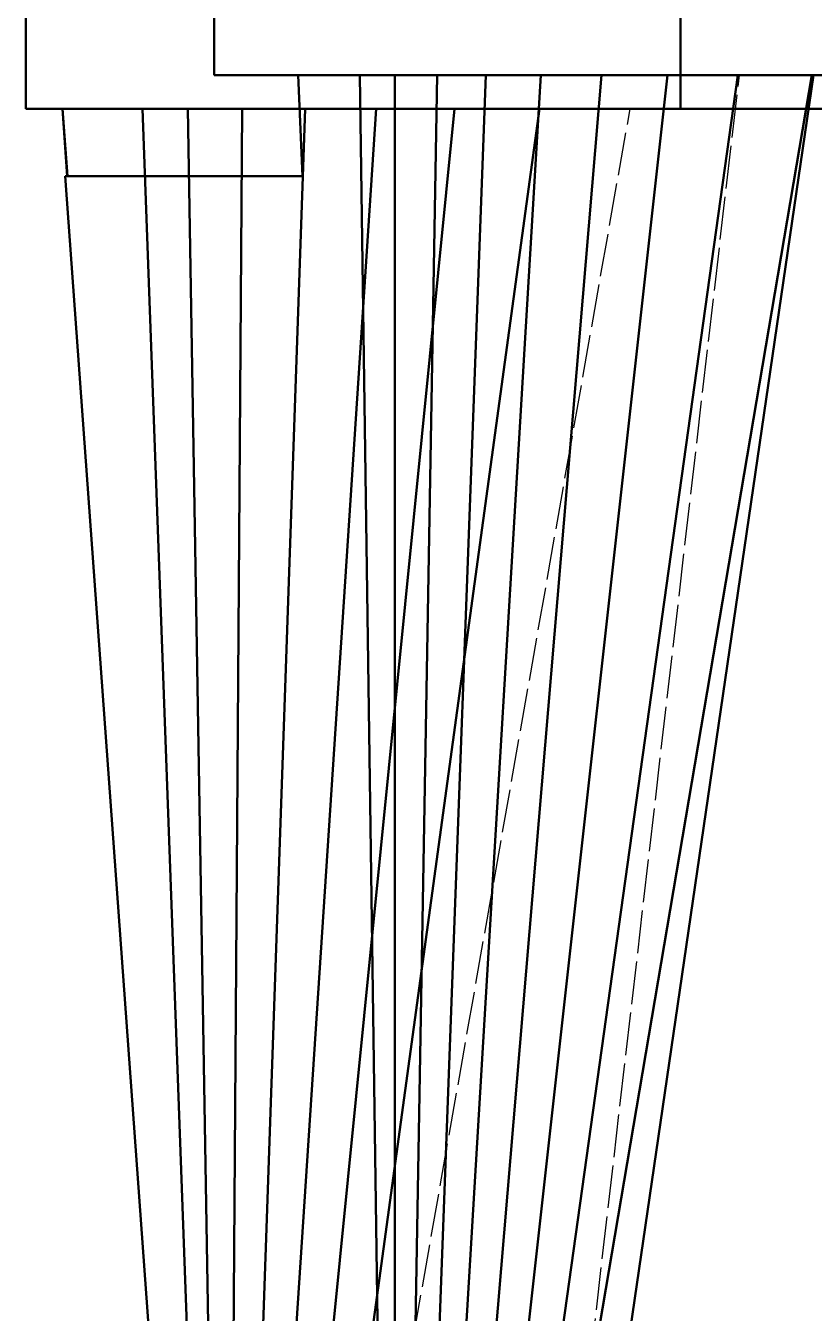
# Model space of a CAD drawing. Header units: millimetres. Extents: x 0 to 420, y 0 to 297.
# Drawn here: x 179.74 to 203.17, y 189.83 to 228.06 of the extents above; entities that cross this region are included whole.
import ezdxf

# ---------------------------------------------------------------- set-up
doc = ezdxf.new("R2010")
doc.units = ezdxf.units.MM
doc.linetypes.add('DASHED', pattern=[1.524, 1.27, -0.254])
doc.layers.add('OCULTA', color=8, linetype='DASHED', lineweight=25)
doc.layers.add('VISIBLE', color=7, linetype='CONTINUOUS', lineweight=50)

msp = doc.modelspace()

# ---------------------------------------------------------------- linework, layer by layer
at = {"layer": 'OCULTA'}
for p, q in [((185.34, 226.593), (185.34, 251.593)), ((199.199, 225.593), (199.199, 251.593)), ((199.199, 225.593), (199.199, 251.593)), ((187.837, 226.593), (185.34, 226.593)), ((185.359, 226.593), (185.34, 226.593)), ((185.538, 226.593), (185.359, 226.593)), ((185.835, 226.593), (185.538, 226.593)), ((186.25, 226.593), (185.835, 226.593)), ((186.78, 226.593), (186.25, 226.593)), ((187.423, 226.593), (186.78, 226.593)), ((188.176, 226.593), (187.423, 226.593)), ((187.953, 223.593), (187.837, 226.593)), ((187.898, 226.593), (187.837, 226.593)), ((188.256, 226.593), (187.898, 226.593)), ((187.898, 226.593), (187.898, 226.593)), ((187.898, 226.593), (187.898, 226.593)), ((189.037, 226.593), (188.176, 226.593)), ((188.848, 226.593), (188.256, 226.593)), ((188.256, 226.593), (188.256, 226.593)), ((188.256, 226.593), (188.256, 226.593)), ((189.668, 226.593), (188.848, 226.593)), ((188.848, 226.593), (188.848, 226.593)), ((188.848, 226.593), (188.848, 226.593)), ((190.001, 226.593), (189.037, 226.593)), ((190.699, 153.593), (189.668, 226.593)), ((190.71, 226.593), (189.668, 226.593)), ((189.668, 226.593), (189.668, 226.593)), ((189.668, 226.593), (189.668, 226.593)), ((191.064, 226.593), (190.001, 226.593)), ((190.699, 153.593), (200.899, 226.593)), ((190.699, 153.593), (198.81, 226.593)), ((190.699, 153.593), (198.81, 226.593)), ((190.699, 153.593), (196.853, 226.593)), ((190.699, 153.593), (196.853, 226.593)), ((190.699, 153.593), (195.048, 226.593)), ((190.699, 153.593), (195.048, 226.593)), ((190.699, 153.593), (193.413, 226.593)), ((190.699, 153.593), (193.413, 226.593)), ((190.699, 153.593), (191.962, 226.593)), ((190.699, 153.593), (191.962, 226.593)), ((190.699, 153.593), (190.71, 226.593)), ((190.699, 153.593), (190.71, 226.593)), ((191.962, 226.593), (190.71, 226.593)), ((190.71, 226.593), (190.71, 226.593)), ((190.71, 226.593), (190.71, 226.593)), ((192.223, 226.593), (191.064, 226.593)), ((193.413, 226.593), (191.962, 226.593)), ((191.962, 226.593), (191.962, 226.593)), ((191.962, 226.593), (191.962, 226.593)), ((193.471, 226.593), (192.223, 226.593)), ((192.488, 153.593), (200.947, 226.593)), ((195.048, 226.593), (193.413, 226.593)), ((193.413, 226.593), (193.413, 226.593)), ((193.413, 226.593), (193.413, 226.593)), ((194.803, 226.593), (193.471, 226.593)), ((196.214, 226.593), (194.803, 226.593)), ((196.853, 226.593), (195.048, 226.593)), ((195.048, 226.593), (195.048, 226.593)), ((195.048, 226.593), (195.048, 226.593)), ((197.698, 226.593), (196.214, 226.593)), ((198.81, 226.593), (196.853, 226.593)), ((196.853, 226.593), (196.853, 226.593)), ((196.853, 226.593), (196.853, 226.593)), ((199.249, 226.593), (197.698, 226.593)), ((200.899, 226.593), (198.81, 226.593)), ((198.81, 226.593), (198.81, 226.593)), ((198.81, 226.593), (198.81, 226.593)), ((200.859, 226.593), (199.249, 226.593)), ((202.522, 226.593), (200.859, 226.593)), ((200.947, 226.593), (200.899, 226.593)), ((200.899, 226.593), (200.899, 226.593)), ((203.148, 226.593), (200.947, 226.593)), ((204.231, 226.593), (202.522, 226.593)), ((203.296, 226.593), (203.148, 226.593)), ((180.831, 225.593), (179.74, 225.593)), ((179.74, 225.593), (179.771, 225.593)), ((179.771, 225.593), (179.985, 225.593)), ((179.985, 225.593), (180.343, 225.593)), ((180.343, 225.593), (180.84, 225.593)), ((180.833, 225.593), (180.926, 225.593)), ((180.84, 225.593), (181.477, 225.593)), ((180.926, 225.593), (180.926, 225.593)), ((180.926, 225.593), (180.926, 225.593)), ((180.926, 225.593), (181.387, 225.593)), ((181.387, 225.593), (181.387, 225.593)), ((181.387, 225.593), (181.387, 225.593)), ((181.387, 225.593), (182.15, 225.593)), ((182.249, 225.593), (181.477, 225.593)), ((182.15, 225.593), (182.15, 225.593)), ((182.15, 225.593), (182.15, 225.593)), ((182.15, 225.593), (183.209, 225.593)), ((182.249, 225.593), (183.154, 225.593)), ((184.187, 225.593), (183.154, 225.593)), ((183.209, 225.593), (183.209, 225.593)), ((185.699, 157.593), (183.209, 225.593)), ((183.209, 225.593), (183.209, 225.593)), ((183.209, 225.593), (184.553, 225.593)), ((184.187, 225.593), (185.345, 225.593)), ((184.553, 225.593), (184.553, 225.593)), ((185.699, 157.593), (184.553, 225.593)), ((185.699, 157.593), (184.553, 225.593)), ((184.553, 225.593), (184.553, 225.593)), ((184.553, 225.593), (186.169, 225.593)), ((186.622, 225.593), (185.345, 225.593)), ((185.699, 157.593), (195.006, 225.593)), ((185.699, 157.593), (195.006, 225.593)), ((185.699, 157.593), (192.481, 225.593)), ((185.699, 157.593), (192.481, 225.593)), ((185.699, 157.593), (190.152, 225.593)), ((185.699, 157.593), (190.152, 225.593)), ((185.699, 157.593), (186.169, 225.593)), ((185.699, 157.593), (186.169, 225.593)), ((185.699, 157.593), (188.042, 225.593)), ((185.699, 157.593), (188.042, 225.593)), ((185.699, 157.593), (197.702, 225.593)), ((185.699, 157.593), (197.702, 225.593)), ((186.169, 225.593), (186.169, 225.593)), ((186.169, 225.593), (186.169, 225.593)), ((186.169, 225.593), (188.042, 225.593)), ((186.622, 225.593), (188.012, 225.593)), ((189.511, 225.593), (188.012, 225.593)), ((188.042, 225.593), (188.042, 225.593)), ((190.152, 225.593), (188.042, 225.593)), ((188.042, 225.593), (188.042, 225.593)), ((189.511, 225.593), (191.111, 225.593)), ((190.152, 225.593), (190.152, 225.593)), ((192.481, 225.593), (190.152, 225.593)), ((190.152, 225.593), (190.152, 225.593)), ((192.805, 225.593), (191.111, 225.593)), ((192.481, 225.593), (192.481, 225.593)), ((195.006, 225.593), (192.481, 225.593)), ((192.481, 225.593), (192.481, 225.593)), ((192.805, 225.593), (194.587, 225.593)), ((196.449, 225.593), (194.587, 225.593)), ((195.006, 225.593), (195.006, 225.593)), ((195.006, 225.593), (195.006, 225.593)), ((195.006, 225.593), (197.702, 225.593)), ((198.382, 225.593), (196.449, 225.593)), ((199.199, 225.593), (197.702, 225.593)), ((197.702, 225.593), (197.702, 225.593)), ((199.199, 225.593), (198.382, 225.593)), ((199.199, 225.593), (199.199, 225.593)), ((200.543, 225.593), (199.199, 225.593)), ((199.199, 225.593), (199.199, 225.593)), ((211.199, 225.593), (199.199, 225.593)), ((200.612, 225.593), (200.543, 225.593)), ((203.571, 225.593), (200.612, 225.593)), ((180.916, 223.593), (180.916, 223.593)), ((180.916, 223.593), (180.978, 223.593)), ((187.953, 223.593), (180.972, 223.593)), ((187.953, 223.593), (187.899, 223.593)), ((187.899, 223.593), (187.899, 223.593))]:
    msp.add_line(p, q, dxfattribs=at)
at = {"layer": 'VISIBLE'}
for p, q in [((179.74, 225.593), (179.74, 251.593)), ((179.74, 225.593), (179.74, 251.593)), ((179.74, 225.593), (179.74, 251.593)), ((185.34, 226.593), (185.34, 251.593)), ((199.199, 225.593), (199.199, 251.593)), ((199.199, 225.593), (199.199, 251.593)), ((187.84, 226.593), (185.34, 226.593)), ((185.34, 226.593), (185.359, 226.593)), ((185.359, 226.593), (185.538, 226.593)), ((185.538, 226.593), (185.835, 226.593)), ((185.835, 226.593), (186.25, 226.593)), ((186.25, 226.593), (186.78, 226.593)), ((186.78, 226.593), (187.423, 226.593)), ((188.176, 226.593), (187.423, 226.593)), ((187.96, 223.593), (187.84, 226.593)), ((187.84, 226.593), (187.898, 226.593)), ((188.256, 226.593), (187.898, 226.593)), ((188.176, 226.593), (189.037, 226.593)), ((188.256, 226.593), (188.848, 226.593)), ((188.848, 226.593), (189.668, 226.593)), ((189.037, 226.593), (190.001, 226.593)), ((190.699, 153.593), (189.668, 226.593)), ((189.668, 226.593), (190.71, 226.593)), ((191.064, 226.593), (190.001, 226.593)), ((190.699, 153.593), (196.853, 226.593)), ((190.699, 153.593), (196.853, 226.593)), ((190.699, 153.593), (203.101, 226.593)), ((190.699, 153.593), (200.899, 226.593)), ((190.699, 153.593), (200.899, 226.593)), ((190.699, 153.593), (198.81, 226.593)), ((190.699, 153.593), (198.81, 226.593)), ((190.699, 153.593), (190.71, 226.593)), ((190.699, 153.593), (190.71, 226.593)), ((190.699, 153.593), (193.413, 226.593)), ((190.699, 153.593), (193.413, 226.593)), ((190.699, 153.593), (195.048, 226.593)), ((190.699, 153.593), (195.048, 226.593)), ((190.699, 153.593), (191.962, 226.593)), ((190.699, 153.593), (191.962, 226.593)), ((190.71, 226.593), (191.962, 226.593)), ((191.064, 226.593), (192.223, 226.593)), ((193.413, 226.593), (191.962, 226.593)), ((193.471, 226.593), (192.223, 226.593)), ((192.488, 153.593), (203.148, 226.593)), ((193.413, 226.593), (195.048, 226.593)), ((193.471, 226.593), (194.803, 226.593)), ((196.214, 226.593), (194.803, 226.593)), ((196.853, 226.593), (195.048, 226.593)), ((197.698, 226.593), (196.214, 226.593)), ((196.853, 226.593), (198.81, 226.593)), ((197.698, 226.593), (199.249, 226.593)), ((200.899, 226.593), (198.81, 226.593)), ((200.859, 226.593), (199.249, 226.593)), ((202.522, 226.593), (200.859, 226.593)), ((203.101, 226.593), (200.899, 226.593)), ((204.231, 226.593), (202.522, 226.593)), ((203.101, 226.593), (203.148, 226.593)), ((205.442, 226.593), (203.148, 226.593)), ((179.771, 225.593), (179.74, 225.593)), ((180.833, 225.593), (179.74, 225.593)), ((179.74, 225.593), (179.74, 225.593)), ((180.831, 225.593), (179.74, 225.593)), ((179.74, 225.593), (179.74, 225.593)), ((179.985, 225.593), (179.771, 225.593)), ((180.343, 225.593), (179.985, 225.593)), ((180.84, 225.593), (180.343, 225.593)), ((180.926, 225.593), (180.831, 225.593)), ((180.972, 223.593), (180.831, 225.593)), ((180.972, 223.593), (180.831, 225.593)), ((180.831, 225.593), (180.831, 225.593)), ((180.831, 225.593), (180.831, 225.593)), ((180.831, 225.593), (180.831, 225.593)), ((180.831, 225.593), (180.831, 225.593)), ((180.831, 225.593), (180.831, 225.593)), ((180.831, 225.593), (180.831, 225.593)), ((180.831, 225.593), (180.831, 225.593)), ((180.831, 225.593), (180.831, 225.593)), ((180.831, 225.593), (180.831, 225.593)), ((180.831, 225.593), (180.831, 225.593)), ((180.831, 225.593), (180.831, 225.593)), ((180.831, 225.593), (180.831, 225.593)), ((180.831, 225.593), (180.831, 225.593)), ((180.831, 225.593), (180.831, 225.593)), ((180.831, 225.593), (180.831, 225.593)), ((180.978, 223.593), (180.833, 225.593)), ((181.477, 225.593), (180.84, 225.593)), ((181.387, 225.593), (180.926, 225.593)), ((182.15, 225.593), (181.387, 225.593)), ((182.249, 225.593), (181.477, 225.593)), ((183.209, 225.593), (182.15, 225.593)), ((183.154, 225.593), (182.249, 225.593)), ((184.187, 225.593), (183.154, 225.593)), ((185.699, 157.593), (183.209, 225.593)), ((184.553, 225.593), (183.209, 225.593)), ((185.345, 225.593), (184.187, 225.593)), ((185.699, 157.593), (184.553, 225.593)), ((186.169, 225.593), (184.553, 225.593)), ((185.699, 157.593), (184.553, 225.593)), ((186.622, 225.593), (185.345, 225.593)), ((185.699, 157.593), (195.006, 225.593)), ((185.699, 157.593), (195.006, 225.593)), ((185.699, 157.593), (192.481, 225.593)), ((185.699, 157.593), (192.481, 225.593)), ((185.699, 157.593), (190.152, 225.593)), ((185.699, 157.593), (190.152, 225.593)), ((185.699, 157.593), (188.042, 225.593)), ((185.699, 157.593), (188.042, 225.593)), ((185.699, 157.593), (186.169, 225.593)), ((185.699, 157.593), (186.169, 225.593)), ((188.042, 225.593), (186.169, 225.593)), ((188.012, 225.593), (186.622, 225.593)), ((189.511, 225.593), (188.012, 225.593)), ((190.152, 225.593), (188.042, 225.593)), ((191.111, 225.593), (189.511, 225.593)), ((192.481, 225.593), (190.152, 225.593)), ((192.805, 225.593), (191.111, 225.593)), ((195.006, 225.593), (192.481, 225.593)), ((194.587, 225.593), (192.805, 225.593)), ((196.449, 225.593), (194.587, 225.593)), ((197.702, 225.593), (195.006, 225.593)), ((198.382, 225.593), (196.449, 225.593)), ((197.77, 225.593), (197.702, 225.593)), ((199.199, 225.593), (197.77, 225.593)), ((199.199, 225.593), (198.382, 225.593)), ((211.199, 225.593), (199.199, 225.593)), ((200.612, 225.593), (199.199, 225.593)), ((200.7, 225.593), (200.612, 225.593)), ((203.66, 225.593), (200.7, 225.593)), ((180.972, 223.593), (180.916, 223.593)), ((185.699, 157.593), (180.916, 223.593)), ((180.916, 223.593), (180.916, 223.593)), ((180.916, 223.593), (180.916, 223.593)), ((180.916, 223.593), (180.972, 223.593)), ((180.972, 223.593), (180.972, 223.593)), ((180.972, 223.593), (180.972, 223.593)), ((180.972, 223.593), (180.972, 223.593)), ((180.972, 223.593), (180.972, 223.593)), ((180.972, 223.593), (180.972, 223.593)), ((180.972, 223.593), (180.972, 223.593)), ((180.972, 223.593), (180.972, 223.593)), ((180.972, 223.593), (180.972, 223.593)), ((180.972, 223.593), (180.972, 223.593)), ((180.972, 223.593), (180.972, 223.593)), ((180.972, 223.593), (180.972, 223.593)), ((180.972, 223.593), (180.972, 223.593)), ((180.972, 223.593), (180.972, 223.593)), ((180.972, 223.593), (180.972, 223.593)), ((180.972, 223.593), (180.972, 223.593)), ((180.972, 223.593), (180.972, 223.593)), ((180.972, 223.593), (180.972, 223.593)), ((187.96, 223.593), (180.978, 223.593)), ((187.899, 223.593), (187.96, 223.593))]:
    msp.add_line(p, q, dxfattribs=at)

doc.saveas('drawing.dxf')
